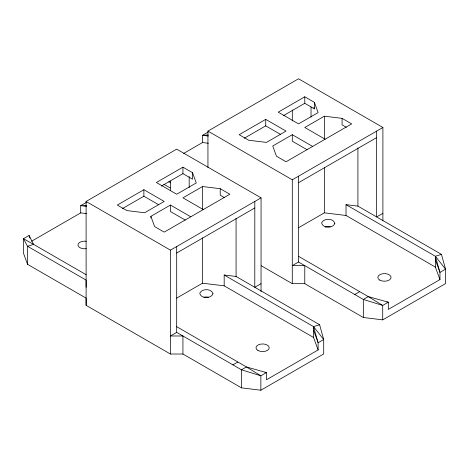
<?xml version="1.0" encoding="UTF-8"?>
<svg xmlns="http://www.w3.org/2000/svg" width="469" height="469" viewBox="0 0 469 469"><rect width="100%" height="100%" fill="white"/><g stroke="black" fill="none" stroke-linecap="round" stroke-linejoin="round"><path stroke-width="0.7" d="M176.684 326.67L246.436 366.963L266.462 372.562L266.462 379.779L318.111 349.956L313.526 337.446L224.182 285.838L224.182 275.016L236.071 276.47L319.606 324.718L323.704 339.515L323.704 353.943L260.87 390.22L241.494 387.851L182.933 354.025L170.435 354.025L86.114 305.348L86.114 298.132L27.548 264.334L23.45 253.154L23.45 238.721L29.043 235.491L33.621 244.396L86.22 274.746M86.108 287.309L86.108 280.093L27.548 246.295L23.45 238.721L33.621 244.396L27.548 246.295L27.548 264.334M150.877 217.815L150.877 216.35L170.452 205.047L190.777 216.789M170.435 354.025L170.452 250.141L261.063 197.842L176.702 149.136L86.097 201.459L86.114 305.348M170.452 205.047L170.452 211.542L185.237 220.078M182.933 354.025L182.933 335.992L170.44 335.986L176.684 332.38L176.702 246.536M176.684 298.096L202.508 283.188L202.52 237.795M202.52 209.238L202.526 186.539L220.237 188.702L229.833 194.248L164.22 232.12L154.623 226.574L150.877 216.35M220.237 188.702L220.231 195.198L224.434 197.625M236.071 276.47L236.077 218.243M241.494 387.851L241.5 369.812L246.436 366.963L260.87 375.792L260.87 390.22M254.814 201.453L254.796 287.286L261.045 283.675M261.045 291.612L261.063 197.842M312.624 146.434L292.298 134.697L292.298 141.187L307.078 149.728M298.524 256.32L368.282 296.607L388.309 302.206L388.309 309.423L439.957 279.6L435.373 267.09L346.022 215.482L346.028 204.66L357.911 206.114L441.452 254.362L445.55 269.159L445.55 283.587L382.716 319.864L363.34 317.495L304.78 283.675L292.281 283.669L292.298 179.791L382.903 127.492L298.548 78.78L207.937 131.103L207.949 167.48M304.78 283.675L304.78 265.636L292.281 265.636L298.53 262.024L298.548 176.18M313.526 337.446L313.532 326.623L224.182 275.016M318.111 349.956L318.111 342.739L313.532 326.623L319.606 324.718M298.53 227.741L324.355 212.832L324.36 167.439M324.366 138.883L324.372 116.189L342.077 118.352L351.68 123.892L286.067 161.764L276.47 156.218L272.724 145.994L292.298 134.697M342.077 118.352L342.077 124.842L346.28 127.269M357.911 206.114L357.923 147.887M363.34 317.495L363.34 299.462L368.282 296.607L382.716 305.436L382.716 319.864M376.654 131.097L376.642 216.93L382.892 213.325M382.892 220.541L382.903 127.492M435.373 267.09L435.379 256.267L346.028 204.66M439.957 279.6L439.957 272.389L435.379 256.267L441.452 254.362M208.13 132.094L202.538 135.318L202.538 142.535L183.643 153.445M86.284 202.444L80.691 205.674L80.691 212.891L31.564 241.254M143.877 189.716L117.32 205.053L126.923 210.599L144.628 212.762L164.203 201.447L143.877 189.716L143.877 196.212L158.663 204.742M182.933 167.163L156.376 182.5L176.702 194.23L196.277 182.928L192.53 172.703L182.933 167.163L182.933 173.659L192.536 179.199L192.53 172.703M265.724 119.366L239.167 134.703L248.763 140.243L266.474 142.406L286.049 131.097L265.724 119.366L265.724 125.856L280.509 134.386M304.78 96.807L278.223 112.144L298.548 123.88L318.123 112.572L314.377 102.348L304.78 96.807L304.78 103.303L314.377 108.843L314.377 102.348M122.38 208.629L143.877 196.212M161.436 186.07L182.933 173.659M244.226 138.273L265.724 125.856M283.282 115.72L304.78 103.303M202.526 186.539L182.951 197.836L203.276 209.579M324.372 116.189L304.797 127.48L325.123 139.223M298.548 182.681L376.654 137.599M176.702 253.031L254.808 207.949M232.905 364.853L237.847 361.998M354.752 294.497L359.694 291.648M208.336 135.031L202.538 135.318L208.336 136.028M86.489 205.387L80.691 205.674L86.495 206.383M202.538 142.535L208.336 143.244M324.355 212.832L346.022 215.482M80.691 212.891L86.495 213.6M386.861 302.03L388.309 302.206L382.716 305.436L363.34 299.462L298.53 262.024M202.508 283.188L224.182 285.838M265.014 372.386L266.462 372.562L260.87 375.792L241.5 369.812L176.684 332.38M207.937 131.103L292.298 179.791M168.776 181.72L170.675 182.816M163.874 184.299L170.171 187.934M261.215 265.735L292.281 283.669M86.097 201.459L170.452 250.141M435.379 256.267L445.55 269.159L439.957 272.389L435.373 259.873M313.532 326.623L323.704 339.515L318.111 342.739L313.532 330.229M313.902 107.536L314.377 108.843M29.043 235.491L30.004 238.129M311.029 106.973L311.029 117.168M292.304 109.998L292.304 120.92M189.183 176.602L189.183 187.524M170.458 181.081L170.458 190.549M86.267 248.67A6.63 3.828 0 0 1 77.924 244.97A6.63 3.828 0 0 1 86.267 241.277M203.886 297.258A6.63 3.828 0 0 1 208.418 297.17M325.205 227.043A6.63 3.828 0 0 1 330.264 226.814M212.985 293.793C211.185 298.876 200.744 298.829 199.765 293.266C201.776 288.371 211.754 288.376 212.985 293.793M334.831 223.437C333.031 228.526 322.584 228.473 321.605 222.916C323.622 218.021 333.6 218.021 334.831 223.437M257.921 350.472A6.63 3.828 0 0 0 269.007 348.76A6.63 3.828 0 0 0 260.893 344.07A6.63 3.828 0 0 0 257.921 350.472M379.761 280.116A6.63 3.828 0 0 0 390.853 278.404A6.63 3.828 0 0 0 382.733 273.714A6.63 3.828 0 0 0 379.761 280.116"/></g></svg>
